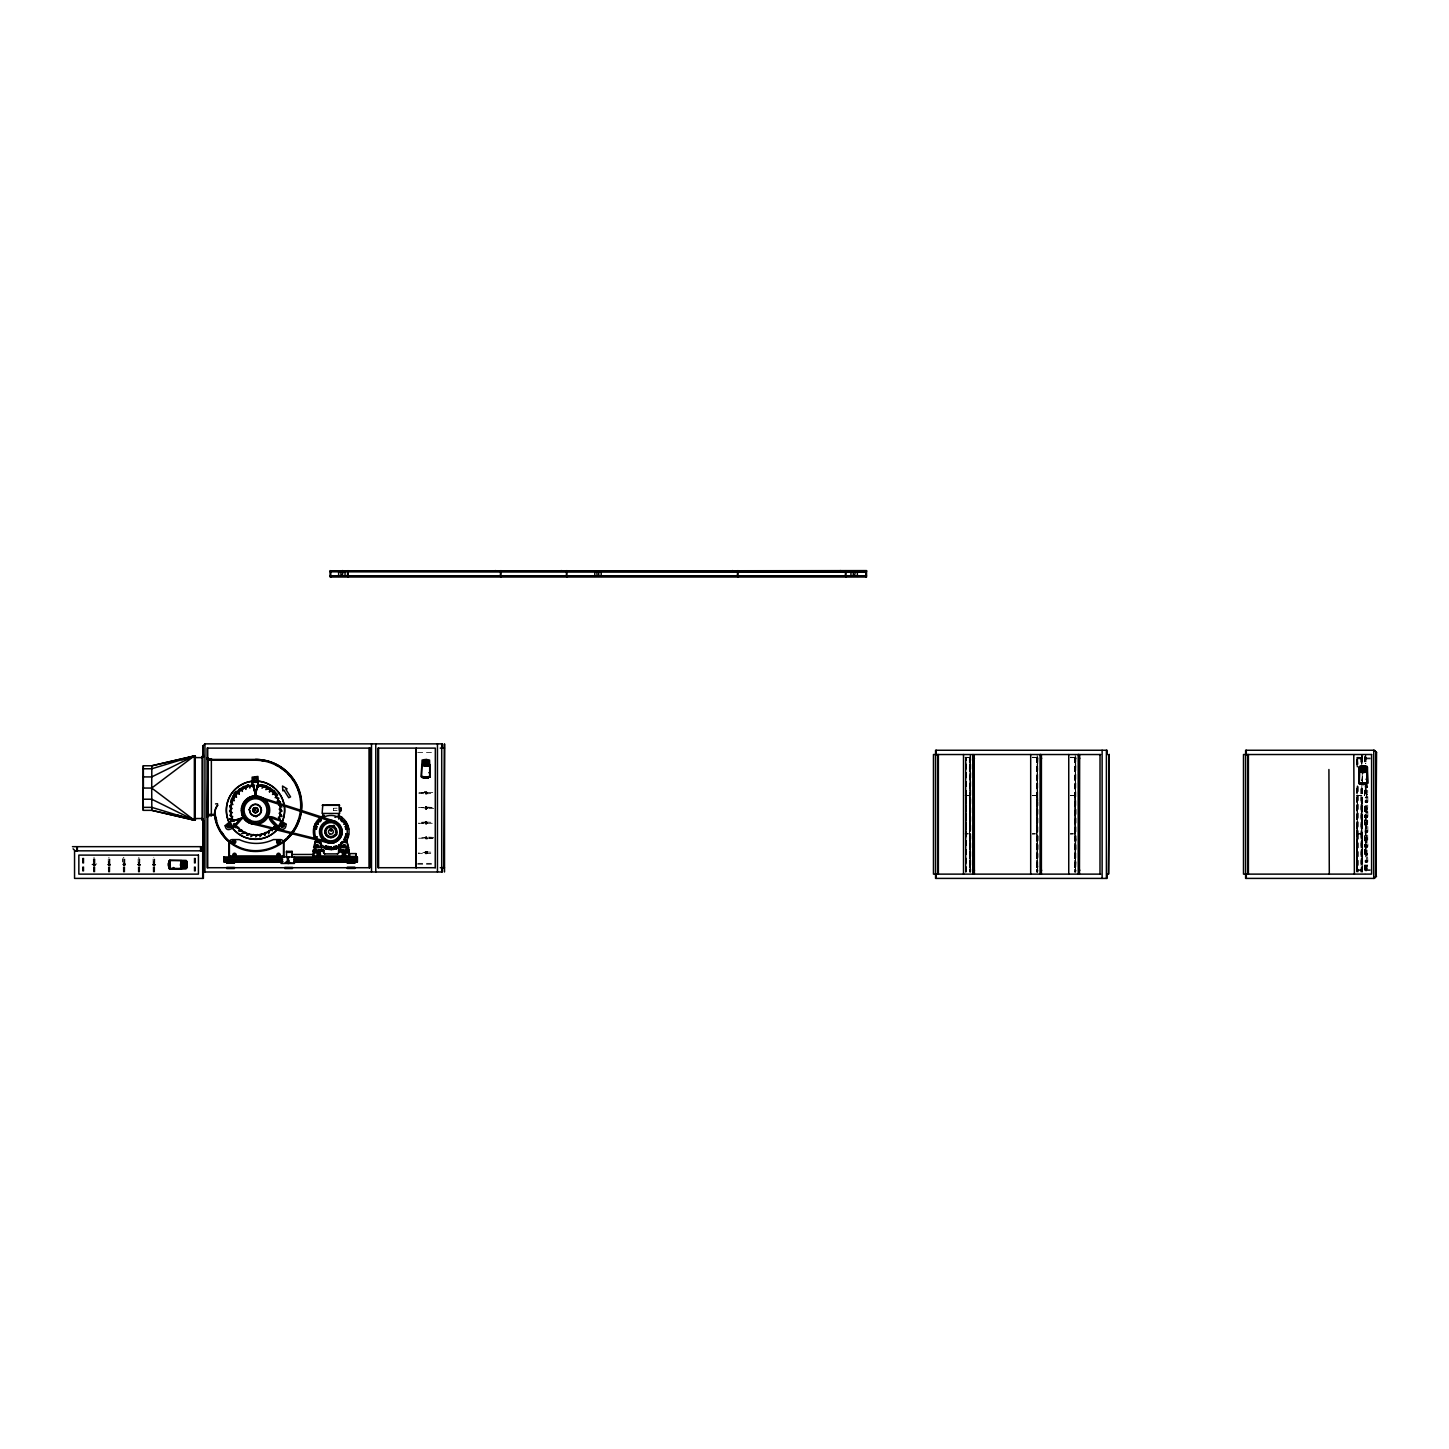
<?xml version="1.0" encoding="UTF-8"?>
<svg xmlns="http://www.w3.org/2000/svg" width="1449" height="1449" viewBox="0 0 1449 1449"><rect width="100%" height="100%" fill="white"/><g stroke="black" fill="none" stroke-linecap="round" stroke-linejoin="round"><path stroke-width="0.75" stroke-dasharray="5 3.75" d="M333.56 810.353L333.505 808.524M965.414 797.656L965.414 805.372M965.414 853.552L965.414 861.286M965.414 853.026L965.704 835.819L965.704 853.026M965.704 805.916L965.414 831.925L965.414 797.493M965.704 861.811L965.414 870.233L965.414 861.829M970.106 766.865L970.124 763.369M970.124 762.844L970.703 759.312L970.685 771.592M970.106 823.539L970.703 797.493L970.413 831.925M970.703 776.537L970.106 793.78L970.45 759.312M970.106 870.269L970.106 835.856M1037.285 844.26L1037.828 835.819L1037.846 857.428M1037.285 797.53L1037.43 831.943L1037.575 797.493L1037.285 831.943L1037.285 814.736M1037.828 759.312L1037.339 793.78L1037.683 759.312M1037.828 835.819L1037.484 870.233L1037.846 866.212M1037.683 831.907L1037.828 806.441M1037.828 805.916L1037.846 802.04M1075.339 785.358L1075.52 759.348L1075.52 793.78L1075.538 759.312M1075.339 844.26L1075.882 835.819L1075.882 853.026M1075.339 797.53L1075.43 831.943L1075.593 797.493L1075.339 831.943L1075.339 814.736M1075.339 793.78L1075.792 759.312M1075.882 861.811L1075.339 870.269L1075.882 835.819M1075.756 831.907L1075.882 805.916M1357.188 763.333L1357.333 759.312L1357.206 767.209M1357.333 831.907L1357.333 797.493L1357.333 814.7M1356.771 828.466L1356.789 831.943L1357.17 797.493M1357.007 793.744L1357.296 785.322L1357.333 793.744M1357.333 870.233L1357.17 835.819L1356.753 870.269L1357.333 835.819L1356.934 870.269L1357.333 844.224M1361.752 805.952L1362.332 797.493L1362.078 805.372M1361.77 763.369L1361.915 759.348M1362.314 839.84L1361.752 835.856L1362.042 870.233M1362.332 805.916L1361.752 831.943L1362.024 797.493L1362.187 814.7M1362.024 763.333L1362.277 759.312M1362.332 776.537L1362.223 780.92L1362.259 772.661L1362.06 780.939L1362.151 776.537M1362.151 860.905L1362.314 848.625M1362.151 844.224L1362.314 840.366M1362.169 839.84L1362.332 835.819L1361.752 870.269L1361.752 835.856M108.965 871.99L108.349 864.473L110.432 864.347L109.526 865.669L107.715 864.618L110.323 863.441L109.961 866.013L107.914 864.799L109.055 863.586L109.526 865.379L108.729 864.437L109.744 864.021M123.908 871.99L123.292 864.473L125.375 864.347L123.726 865.687L122.694 864.347L125.538 863.713M123.908 857.247C120.285 859.619 124.994 869.382 124.994 863.785C123.491 862.553 122.531 865.778 124.27 865.542C122.966 860.181 123.926 869.943 125.538 863.713M138.869 871.99L138.253 864.473L140.336 864.347L139.43 865.669L137.601 864.618L140.227 863.441L139.847 866.013L137.818 864.799L138.959 863.586L139.43 865.379L138.633 864.437L139.647 864.021M153.811 871.99L153.196 864.473L155.278 864.347L153.63 865.687L152.598 864.347L154.463 863.133L155.731 864.437L154.427 866.104L152.851 865.18L153.359 863.586L155.297 864.763L153.214 864.89L153.811 857.247M426.857 838.301C425.173 838.102 427.057 836.363 426.368 838.88C421.297 837.866 430.009 834.334 427.274 839.007C419.703 836.182 431.856 838.681 433.124 838.247M427.419 808.071C425.408 804.014 423.47 811.15 427.346 808.343C425.553 804.195 425.064 811.132 427.383 808.198M333.56 808.27L337.11 808.18M93.424 871.99L93.316 859.094M94.022 857.247L94.022 871.99M108.367 871.99L108.258 859.094M109.852 864.618C107.045 868.295 108.929 858.007 108.965 857.247M123.31 871.99L123.219 859.094M138.271 871.99L138.162 859.094M139.43 863.858L138.959 865.651L138.869 857.247M153.214 871.99L153.105 859.094M1365.791 790.248L1366.316 794.36L1367.077 790.248M1367.874 801.514L1367.675 790.248M1367.077 812.78L1367.077 805.209M1367.874 816.475L1367.675 805.209M1367.077 820.152L1367.077 827.741M1367.874 831.418L1367.675 820.152M1367.077 842.684L1367.077 835.095M1367.675 835.095L1367.874 846.361M1367.077 850.056L1367.023 854.167L1367.675 850.056M1367.077 864.999L1366.425 869.11L1365.791 864.999M1366.425 869.11L1367.675 864.999M94.276 871.954L94.384 859.094M94.855 871.954L94.982 859.094M109.218 871.954L109.327 859.094M109.816 871.954L109.925 859.094M124.161 871.954L124.288 859.094M124.759 871.954L124.868 859.094M139.122 871.954L139.231 859.094M139.702 871.954L139.829 859.094M154.065 871.954L154.174 859.094M154.663 871.954L154.771 859.094M1365.791 797.856L1366.86 793.943M1366.172 801.514L1366.389 790.248M1365.791 812.798L1365.791 805.209M1366.172 816.475L1366.389 805.209M1365.791 827.759L1365.791 820.152M1366.172 831.418L1366.389 820.152M1365.791 842.702L1365.791 835.095M1366.172 846.361L1366.389 835.095M1365.791 850.056L1366.009 853.986L1367.458 853.95L1367.874 861.322M1366.28 859.492L1367.458 853.95M95.525 864.618C84.024 865.107 104.853 861.793 93.062 865.18C97.318 860.996 92.011 866.701 94.855 864.347M138.543 865.379C137.746 861.141 142.654 866.574 138.452 865.252M154.663 864.347C153.902 868.023 152.163 861.883 154.844 864.274M426.821 792.965C424.322 794.686 427.69 790.375 426.495 793.726M426.821 822.869L418.29 823.286L433.722 823.304M426.495 822.108L426.495 823.63M1367.439 794.052L1366.027 794.052M1366.425 808.669L1367.131 808.687M1367.439 808.995L1366.027 808.995M1367.439 823.956L1366.009 823.829M1366.661 839.007L1367.131 838.591M1367.439 868.802L1366.027 868.802M970.649 869.943L970.721 869.798A2.989 2.989 0 0 0 970.595 870.614M1362.295 869.943L1362.35 869.798A2.989 2.989 0 0 0 1362.223 870.614M1365.32 758.823L1365.375 758.624A3.278 3.278 0 0 0 1365.411 758.026M1365.918 758.823L1365.954 758.696A2.989 2.989 0 0 0 1366.009 758.026M1361.752 869.798L1361.68 870.016A3.278 3.278 0 0 0 1361.625 870.614M95.38 865.162L95.362 864.093M125.031 864.799L123.745 864.962L124.705 864.021M433.722 808.343L425.771 808.777L426.495 807.165M427.075 822.869C423.688 824.318 429.085 820.985 425.445 823.412C430.987 822.199 420.953 822.416 426.857 823.358M426.495 853.515L426.368 852.066L418.29 853.189L426.368 853.624L426.495 852.012M95.435 865.035C93.515 867.643 92.645 861.92 95.054 864.274M425.191 821.945C425.426 827.85 429.828 819.971 425.463 821.674M94.583 865.379L94.276 863.948L94.801 865.216M108.639 863.858C108.186 867.987 112.243 862.916 108.874 863.713M154.373 865.379L153.902 864.021L154.59 865.216M426.495 838.573L426.495 837.069M1366.733 794.233L1367.077 797.838M425.463 806.731C424.177 812.491 430.462 806.024 425.807 806.532M427.002 853.624C428.976 851.559 423.796 850.798 424.829 853.298C427.31 856.776 429.375 849.947 425.463 851.577C425.843 857.971 426.024 848.661 426.912 853.696M426.857 793.454C418.489 788.328 435.823 795.773 424.883 792.766C430.335 792.313 422.836 793.762 427.075 792.965M426.857 853.262L425.3 852.773L426.857 852.284M426.894 838.717L425.481 838.844M426.241 791.915C423.669 795.954 430.244 791.697 425.481 791.933M426.368 792.114L418.29 793.382L426.368 793.835M426.821 807.926L418.29 807.51L433.686 807.491M426.712 822.271L426.368 823.557M426.368 852.066L426.368 853.461M1367.023 809.321L1366.009 809.14M1367.023 839.206L1366.009 839.043M1367.023 869.11L1366.389 864.999M425.771 793.835L433.722 793.4M426.368 822.018L418.399 822.434L418.996 823.304M426.712 837.214L418.29 838.228L433.722 838.247M425.771 853.624L433.722 853.189M417.71 752.466L432.853 752.466M964.943 757.229L970.703 757.429M1032.123 757.229L1037.882 757.429M1070.177 757.229L1075.937 757.429M1362.35 757.429L1356.572 757.229L1356.753 766.865L1356.952 757.447M965.215 757.664L970.54 757.628M1032.376 757.664L1037.719 757.628M1070.449 757.664L1075.774 757.628M1356.844 757.664L1362.187 757.628M1037.339 758.026L1037.937 758.026A3.206 3.206 0 0 0 1037.828 758.678L1037.846 758.733M1075.393 758.026L1075.991 758.026A3.206 3.206 0 0 0 1075.882 758.678M1356.807 758.008L1370.374 758.008M1037.937 758.878L1037.267 758.787A3.206 3.206 0 0 1 1037.176 758.026M1075.991 758.878L1075.303 758.733A3.206 3.206 0 0 1 1075.23 758.026M1356.807 758.859L1370.374 758.859M1356.753 759.348L1356.789 767.246M418.996 792.549L433.686 792.549M425.481 793.998L426.64 793.998M1366.009 794.197L1367.458 794.161M965.215 795.465L970.54 795.429M1032.431 795.465L1037.719 795.429M1070.485 795.465L1075.774 795.429M1356.844 795.465L1362.187 795.429M965.088 795.664L970.703 795.628M1032.286 795.646L1037.882 795.628M1070.34 795.646L1075.937 795.628M1356.735 795.664L1362.35 795.628M425.481 806.894L426.64 806.894M426.368 807.075L433.088 807.491M425.481 808.959L426.64 808.959M333.56 810.571L337.11 810.607M425.481 821.837L426.64 821.837M425.481 823.901L426.64 823.901M1366.009 824.101L1367.458 824.046M965.088 833.827L970.703 833.791L965.106 833.972M1032.286 833.827L1037.882 833.791L1032.286 834.008M1070.34 833.827L1075.937 833.791L1070.358 834.008M1356.735 833.827L1362.35 833.791L1362.35 872.117L1362.241 788.654M1356.735 833.972L1362.35 833.936M425.481 836.779L426.64 836.779M1366.027 838.899L1367.458 839.007M425.481 851.74L426.64 851.74M425.481 853.805L426.64 853.805M1366.027 853.841L1367.458 853.733M417.71 863.35L432.853 863.35M93.551 863.586L94.728 863.586M108.512 863.586L109.671 863.586M123.455 863.586L124.632 863.586M138.398 863.586L139.575 863.586M153.359 863.586L154.518 863.586M417.71 864.202L432.853 864.202M93.551 865.651L94.728 865.651M108.512 865.651L109.671 865.651M123.455 865.651L124.632 865.651M138.398 865.651L139.575 865.651M153.359 865.651L154.518 865.651M1356.807 869.744L1370.374 869.744M1037.339 870.614L1037.937 870.614A2.989 2.989 0 0 1 1037.828 869.943L1037.212 870.016A3.278 3.278 0 0 0 1037.158 870.614M1075.393 870.614L1075.991 870.614A2.989 2.989 0 0 1 1075.882 869.943L1075.267 870.016A3.278 3.278 0 0 0 1075.23 870.614M1356.807 870.595L1370.374 870.595M425.771 822.018L433.686 822.452M433.686 837.395L425.771 836.961L426.368 838.518M425.771 851.921L433.686 852.338M426.223 808.977L425.445 807.383L426.857 807.437M1362.35 758.841L1362.332 758.787A3.206 3.206 0 0 1 1362.223 758.026M1361.752 758.841L1361.716 758.733A3.206 3.206 0 0 1 1361.625 758.026M1365.954 869.961L1365.936 869.907A3.206 3.206 0 0 1 1366.009 870.614M1366.389 850.056L1367.077 857.627M1361.951 797.493L1362.024 831.925M1362.151 835.819L1362.187 861.286M1361.734 798.055L1361.752 801.551M1361.77 802.076L1361.915 831.943M1356.753 797.53L1356.934 831.943M1356.952 835.819L1357.133 870.233M1356.753 824.445L1356.771 827.922M1075.538 797.493L1075.52 831.943M1075.339 835.856L1075.52 870.269M1037.828 797.493L1037.846 800.971M1037.484 797.493L1037.466 831.943M1037.665 870.233L1037.285 835.856M970.685 772.136L970.703 775.613M970.486 793.744L970.106 759.348M970.323 797.493L970.486 831.925M970.106 785.358L970.142 793.78M970.106 797.53L970.287 831.943M970.106 836.381L970.124 839.877M970.124 840.402L970.287 870.269M965.523 797.493L965.704 831.907M965.414 805.916L965.505 831.925M1366.045 757.41L1366.045 761.866M1366.045 788.654L1366.045 797.584M1366.045 806.513L1366.045 813.215M1366.045 815.443L1366.045 828.846M1366.045 831.074L1366.045 842.231M1366.045 844.459L1366.045 855.616M1366.045 866.792L1366.045 871.247M1365.864 754.531L1365.864 763.551M1365.882 788.654L1365.882 797.584M1365.864 806.423L1365.882 833.302M1365.882 835.53L1365.864 856.069M1365.864 865.089L1365.864 871.863M1365.483 754.531L1365.411 763.551M1365.393 788.654L1365.393 797.584M1365.483 805.716L1365.393 828.846M1365.483 830.205L1365.483 856.92M1365.411 865.089L1365.483 871.99M1365.103 756.758L1365.248 763.551M1365.23 788.654L1365.23 797.584M1365.103 805.716L1365.248 817.707M1365.23 819.917L1365.248 847.049M1365.23 848.933L1365.103 856.92M1365.248 865.089L1365.103 874.127M1364.668 756.795L1364.668 763.551M1364.668 790.629L1364.668 797.403M1364.668 806.423L1364.668 817.707M1364.668 819.971L1364.668 826.745M1364.668 835.765L1364.668 847.049M1364.668 849.295L1364.668 856.069M1364.668 865.089L1364.668 871.863M1364.65 756.795L1364.65 763.551M1364.65 790.629L1364.65 797.403M1364.65 806.423L1364.65 817.707M1364.65 819.971L1364.65 826.745M1364.65 835.765L1364.65 847.049M1364.65 849.295L1364.65 856.069M1364.65 865.089L1364.65 871.863M1362.386 755.255L1362.404 763.551M1362.422 788.654L1362.422 833.302M1362.223 756.795L1362.151 766.829M1361.788 754.531L1361.734 766.865M1361.951 787.984L1361.933 872.153M1361.625 755.255L1361.643 762.12M1361.607 788.654L1361.643 871.972M1361.191 757.628L1361.064 762.12M1361.154 788.763L1361.064 871.972M1360.991 757.664L1361.028 762.12M1360.955 788.799L1361.028 795.465M1360.955 795.845L1360.991 833.646M1361.028 834.153L1361.028 871.972M1358.057 764.293L1357.514 757.429M1358.057 786.535L1358.057 795.429M1358.13 795.791L1358.057 833.61M1358.13 834.117L1358.057 871.936M1357.858 786.535L1357.804 833.845M1357.858 834.117L1357.858 871.972M1357.441 786.535L1357.514 872.135M1357.206 757.229L1357.152 766.829M1357.152 786.227L1357.351 872.135M1075.828 756.795L1075.828 872.135M1075.647 757.429L1075.538 872.153L1075.212 755.255M1074.959 757.628L1074.868 871.936M1074.796 757.628L1074.705 871.972M1074.542 757.664L1074.542 795.465M1074.542 795.845L1074.542 833.646M1074.542 834.153L1074.542 871.972M1037.756 756.795L1037.774 872.135M1037.593 757.429L1037.484 872.153M1037.158 755.255L1037.267 872.153M1036.904 757.628L1036.85 871.936M1036.687 757.628L1036.651 871.972M1036.488 757.664L1036.488 795.465M1036.488 795.845L1036.524 833.646M1036.488 834.153L1036.488 871.972M970.758 755.255L970.758 871.863M970.595 756.795L970.413 872.135L970.16 756.795M969.997 755.255L970.106 872.153M969.798 757.628L969.689 871.936M969.309 757.664L969.435 795.465M969.363 795.845L969.472 833.646M969.435 834.153L969.472 871.972M966.628 795.429L966.574 757.628L966.356 833.845M966.537 795.791L966.501 833.61M966.628 871.936L966.537 834.117L966.211 871.972M966.048 757.664L965.976 833.881M966.012 834.153L966.139 871.972M195.597 858.134L195.597 871.103M194.999 858.134L194.999 871.103M194.746 858.134L194.746 871.103M194.148 858.134L194.148 871.103M83.861 858.134L83.861 871.103M83.263 858.134L83.263 871.103M83.01 858.134L83.01 871.103M82.412 858.134L82.412 871.103M970.595 758.026A3.206 3.206 0 0 0 970.649 758.678L970.087 758.787A3.206 3.206 0 0 1 969.997 758.026M969.997 870.614A3.278 3.278 0 0 1 970.033 870.016M1365.356 869.961A3.206 3.206 0 0 1 1365.411 870.614M965.614 759.312L965.414 793.744L965.704 759.312M965.704 835.819L965.414 870.233L965.523 835.819M970.703 835.819L970.522 870.233L970.522 835.819M1037.466 759.348L1037.285 793.78L1037.285 759.348M1361.825 785.358L1361.752 793.78L1361.843 785.358M1362.314 819.102L1362.259 827.886L1362.223 819.102M1362.404 781.609L1362.404 774.835L1362.223 781.609M1356.952 872.153L1356.952 786.227L1356.735 872.153M965.722 872.135L965.722 757.392L965.523 872.117"/><path stroke-width="1.5" d="M183.244 867.299C186.957 867.625 185.653 859.818 184.295 862.68M208.004 815.841L207.279 817.29L207.298 815.841M207.298 758.859L207.587 757.519M292.046 857.011L292.064 854.475L313.727 854.457M330.137 575.814L865.886 576.05M330.752 571.884L330.752 570.652L330.789 577.01M340.624 809.556L340.66 810.136M421.623 766.086L423.144 764.728M973.619 755.255L974.217 873.946M974.235 873.566L974.235 754.784M1353.783 755.237L1354.38 874.019M194.746 756.976L194.727 755.907L151.837 765.778L143.288 765.778L143.179 776.918L143.288 810.353L151.837 810.353L194.709 820.225L194.746 819.156M194.401 820.225L195.597 819.156L194.365 820.225L151.837 810.353L151.71 788.057L151.837 765.778L194.365 755.907L195.597 756.976L194.401 755.907M316.679 842.358L320.157 841.851M321.171 846.18L320.591 842.358M330.137 576.05L866.502 575.814M340.606 843.336L340.587 847.556L348.593 847.556L348.702 856.957M341.149 846.288L341.71 842.358L345.695 842.358L342.073 841.851M423.072 777.298L423.543 777.389A13.313 13.313 0 0 0 428.053 777.57L428.071 777.841A13.313 12.715 -1 0 1 423.543 777.841L423.525 777.153A13.313 12.715 -1 0 0 428.053 777.153M1365.972 784.126L1365.483 783.547A13.313 12.715 -1 0 1 1360.955 783.547L1360.973 784.217A13.313 12.715 -1 0 0 1365.501 784.217L1367.711 783.184L1367.077 766.503A13.313 13.313 0 0 0 1359.506 766.467L1358.8 783.275L1360.973 784.181M1365.954 783.456L1365.501 783.764A13.313 12.715 -1 0 1 1360.973 783.764M207.587 817.29L207.696 816.041M340.606 809.393L340.606 807.636L340.66 811.15L339.591 811.15L339.591 807.636L340.678 807.636L340.624 811.15M342.055 832.523L340.189 825.477L335.751 821.547L258.918 796.751C241.766 791.317 234.158 819.826 251.709 823.702L328.488 842.865C334.936 844.35 341.783 839.134 342.055 832.523A11.375 11.375 0 0 0 325.826 821.529A11.375 11.375 0 0 0 324.467 841.163A11.375 11.375 0 0 0 342.163 832.523L341.076 832.469M355.965 853.588L355.983 859.366L355.983 853.588L349.879 853.588L349.861 856.486L355.965 856.486M423.144 764.547L425.046 765.941M428.469 764.547L426.567 766.123L424.213 765.543M1359.434 770.94L1362.477 772.317A3.079 3.079 0 0 1 1361.698 772.045L1360.575 770.922L1359.234 771.937M195.253 755.907L195.253 820.225M202.081 756.976L203.313 755.907L202.081 756.976L202.099 820.225L203.277 819.156M202.425 820.225L202.425 819.156M202.932 756.976L202.951 755.907M207.696 758.316L207.261 758.044M282.646 857.971L223.979 857.971L223.997 856.957L357.124 856.957L357.124 857.971L293.93 857.971M224.305 856.957L224.341 862.028M292.046 856.45L292.082 851.36L286.522 851.36L286.522 856.45M292.046 851.36L292.046 852.374L286.522 852.374L286.558 851.36M321.189 820.804L321.171 817.327M323.109 818.16L323.743 815.841L323.707 818.341M323.616 818.16L323.616 815.841M326.188 848.752L326.17 845.872C327.202 853.099 323.688 843.825 327.22 846.234M328.923 846.542L328.271 849.313L328.416 846.542M331.223 849.476L330.825 846.723M331.477 849.476L331.495 846.723M333.542 849.313L334.067 846.542M335.987 817.019L334.936 817.399M336.114 848.752L336.132 845.872L334.936 846.234M336.657 845.872L336.512 848.752M338.704 847.774L338.722 844.731M339.066 818.884L339.211 815.841M339.211 847.774L339.229 844.731M339.772 852.374L339.772 851.36M341.638 820.804L341.656 817.327M357.088 857.971L357.088 856.957L357.124 862.028L293.93 862.028M357.414 856.957L357.432 862.028M1079.469 873.982L1079.65 754.784M180.98 862.644L180.998 860.634M207.696 815.787L211.645 815.66M424.376 762.446L426.169 759.385C428.886 761.667 425.318 767.354 424.358 762.391M973.601 754.657L973.474 874.127M974.38 873.946L974.235 754.657M1361.734 769.021L1362.821 765.778L1364.034 768.061M181.179 868.132L181.071 866.321L181.994 868.44L180.654 868.639M866.502 570.652L866.502 571.721L330.1 571.25L866.538 570.598L866.538 577.01L330.1 577.01L330.1 570.598M184.584 867.1C186.414 861.847 179.712 865.234 184.385 865.162M183.172 866.122L180.944 863.966A2.699 2.699 0 0 1 185.11 862.463A2.699 2.699 0 0 1 184.911 866.937A2.699 2.699 0 0 1 180.853 865.017L180.998 862.934L180.998 866.339A3.079 3.079 0 0 1 180.582 865.433L180.998 866.194M168.591 863.658L168.573 863.785A14.725 14.725 0 0 0 168.627 866.031L169.189 866.104M181.197 862.517L181.197 860.833L181.089 862.807M332.527 826.292L331.948 826.165A5.687 5.687 0 0 0 325.427 833.537A5.687 5.687 0 0 0 335.081 835.512L336.947 834.008L335.389 835.765A6.031 6.031 0 0 1 325.119 833.646A6.031 6.031 0 0 1 332.02 825.839M168.899 863.151L168.917 863.097A13.132 13.132 0 0 1 169.298 860.941M181.179 862.173L182.013 860.833L180.98 861.141M182.067 864.22C179.169 865.904 182.9 864.256 183.588 862.716M183.516 861.938L185.11 864.636L183.154 866.104M1362.169 770.47L1361.933 768.622M1364.668 769.98L1364.686 768.966M329.937 843.064L336.458 840.402L340.551 835.113L340.569 828.43L336.53 823.123L258.683 797.693C242.708 792.621 235.607 819.192 251.981 822.778L329.992 842.104M168.555 863.876L168.7 862.988M257.016 797.348L257.143 796.407M168.953 866.013L169.279 868.748L170.276 867.987M169.931 864.854L169.624 865.307A11.972 11.972 0 0 0 170.094 868.023L170.221 868.295M238.687 827.578L238.723 827.397A6.593 6.593 0 0 1 235.281 827.542M424.394 777.044L422.383 776.718M424.756 763.605C428.016 759.167 424.394 768.912 424.593 760.145M598.727 572.101C596.282 570 596.282 577.608 598.727 575.525M1366.027 779.218L1366.19 779.453M1367.041 771.737C1365.628 772.969 1367.24 772.408 1365.827 770.705M1366.86 783.203L1367.24 771.122L1367.131 772.607M186.16 865.252L186.215 864.22M423.289 762.047L423.905 762.971M169.062 861.901L168.972 862.354A13.313 12.733 -90 0 0 168.935 866.882L168.718 866.9A13.313 12.733 -90 0 1 168.718 862.372L169.37 862.354M169.243 861.901L168.935 862.354A13.313 13.313 0 0 0 168.972 866.882A13.132 13.132 0 0 0 169.298 868.313M328.47 842.865L328.651 841.923M316.661 827.94L316.462 828.991L313.6 828.991M345.496 835.675L345.967 834.135M345.804 834.135C352.27 833.247 345.46 836.272 346.039 833.755M168.754 862.372L169.768 860.181L186.215 860.416M255.513 794.686L258.32 782.297L257.94 776.447L252.144 777.153L252.144 782.297L255.549 794.686L258.339 782.297L252.144 782.297L255.513 794.686L252.144 782.297M315.266 841.561L313.527 855.924M335.48 833.157L335.588 832.704A4.872 4.872 0 0 0 334.049 828.085L331.785 826.962A4.872 4.872 0 0 0 326.206 833.284A4.872 4.872 0 0 0 334.465 834.968L334.755 834.606M336.784 832.958L336.385 832.867A5.687 5.687 0 0 0 334.592 827.488L334.158 827.089M275.201 797.475L275.147 797.656A6.593 6.593 0 0 1 278.951 798.29M1360.72 768.423L1361.698 769.419M169.732 869.092L186.486 868.368A13.313 13.313 0 0 0 186.486 860.887L186.305 860.941A13.132 13.132 0 0 1 186.305 868.313M181.813 860.634L170.185 860.579L170.312 868.657M169.859 864.836L169.624 863.948A11.972 11.972 0 0 1 170.094 861.231L170.221 860.96M1359.343 783.782L1359.832 782.822A11.972 11.972 0 0 0 1362.531 783.293L1362.984 783.311M334.52 826.546L334.864 827.18A6.031 6.031 0 0 1 336.729 832.94M1359.524 783.837A13.313 13.313 0 0 0 1367.005 783.837L1366.606 782.822A11.972 11.972 0 0 1 1363.907 783.293M184.947 865.216L187.156 865.017L185.037 864.22M430.244 776.899L429.556 760.073A13.313 13.313 0 0 0 422.076 760.073L421.351 776.827L423.543 777.805A13.313 12.715 -1 0 0 428.053 777.624L430.244 776.881L429.81 764.728L428.469 764.728M169.95 861.086L169.116 860.797A13.313 13.313 0 0 0 169.116 868.368M973.692 758.823L973.746 758.624A3.278 3.278 0 0 0 973.782 758.026M974.289 758.823L974.326 758.696A2.989 2.989 0 0 0 974.38 758.026M1040.853 758.823L1040.907 758.624A3.278 3.278 0 0 0 1040.962 758.026M1041.451 758.823L1041.487 758.696A2.989 2.989 0 0 0 1041.559 758.026L1040.799 758.026M1078.907 758.823L1078.98 758.624A3.278 3.278 0 0 0 1079.016 758.026M1079.505 758.823L1079.559 758.696A2.989 2.989 0 0 0 1079.614 758.026L1078.853 758.026M421.351 776.827L421.804 764.728M427.564 777.823L427.093 777.841M1365.121 784.181L1365.483 783.945A13.313 13.313 0 0 1 1360.955 783.945L1360.502 783.456M169.714 868.223L169.75 868.132A12.172 12.172 0 0 1 169.497 866.013L169.497 863.242A12.172 12.172 0 0 1 169.913 861.177L169.732 860.181M173.119 867.679L173.916 867.571M598.727 575.525L598.727 572.101M1365.429 786.046C1367.258 790.683 1367.258 782.46 1365.429 787.097M1365.429 800.989C1367.258 805.626 1367.258 797.421 1365.429 802.058M1365.429 815.932C1367.258 820.569 1367.258 812.364 1365.429 817.001M1365.429 830.893C1367.258 835.53 1367.258 827.307 1365.429 831.943M1365.429 845.836C1367.258 850.472 1367.258 842.267 1365.429 846.904M1365.429 860.778C1367.258 865.415 1367.258 857.21 1365.429 861.847M340.008 836.363L341.457 835.439M1367.276 787.097L1367.276 786.046M1367.276 802.058L1367.276 800.989M1367.276 817.001L1367.276 815.932M1367.276 831.943L1367.276 830.893M1367.276 846.904L1367.276 845.836M1367.276 861.847L1367.276 860.778M254.698 815.642L254.028 815.624A5.687 5.687 0 0 1 250.007 811.621L249.626 811.712A6.031 6.031 0 0 0 253.955 815.968L254.77 815.533M331.26 831.364L330.952 831.364M344.862 837.522L344.011 839.279L347.18 839.786L343.993 839.786M424.666 777.715L423.706 777.66M1362.132 783.909L1361.77 783.746M1367.657 783.329L1367.494 767.064M232.275 841.887L233.09 840.492L235.535 841.887L233.09 843.3L233.108 840.492M254.698 816.24L256.328 816.24L253.937 816.022M255.912 816.928L257.089 816.022M285.978 824.01C248.576 800.409 285.525 843.083 286.105 824.227M269.224 817.435L281.323 821.221L278.226 826.582L269.206 817.435L278.226 826.582M280.816 825.441L281.631 824.046L284.076 825.441L281.631 826.854L281.631 824.046M280.092 841.887L277.647 843.3L277.665 840.492L280.092 841.887L279.277 840.492M180.89 863.097L182.013 861.974M232.637 816.874L232.746 816.729A6.593 6.593 0 0 1 229.703 815.153M278.625 804.992L278.516 805.137A6.593 6.593 0 0 1 281.867 807.021M1359.47 782.46L1358.782 783.203L1358.782 767.119M429.574 776.193L429.375 776.356A11.972 11.972 0 0 1 426.477 776.899L425.1 776.899A11.972 11.972 0 0 1 422.402 776.429L422.112 776.302M1362.114 770.451L1363.6 772.027A2.699 2.699 0 0 0 1365.447 767.879A2.699 2.699 0 0 0 1360.919 767.97A2.699 2.699 0 0 0 1362.911 772.045L1363.853 770.814M425.897 764.384L426.912 763.225M1363.328 770.759L1364.342 769.618M225.102 825.658L229.938 821.674L233.035 827.035C256.473 799.721 228.018 841.887 225.193 825.839M233.035 827.035L242.074 817.906L229.938 821.674L242.381 818.431M442.416 867.498L442.416 871.99L204.943 871.99L202.806 869.853L202.806 745.981L204.943 743.862L442.416 743.862L442.416 748.354M322.819 804.72L322.113 813.45L339.682 813.45L339.066 804.72L322.113 805.336L339.682 805.336L338.957 804.72M1376.55 876.265L1374.431 878.402L1245.615 878.402L1245.615 750.256L1374.431 750.256L1376.55 752.393L1375.662 876.265M337.472 853.896L338.794 852.881L338.794 849.82L341.837 849.838M186.052 868.766L169.171 868.621M229.503 811.042A6.593 6.593 0 0 0 231.949 812.798L232.365 812.672A6.593 6.593 0 0 1 229.648 810.589M427.183 777.044L429.592 776.827M1365.61 860.561L1367.113 860.561M427.201 765.652L430.262 766.068L425.789 766.032M1363.219 772.426L1365.429 772.154M1361.535 772.082L1364.632 772.045M428.813 772.697L429.302 772.625M1367.113 772.371L1365.61 772.371M151.71 788.057L194.365 755.907L194.365 820.225L151.765 807.365L143.234 807.365L143.161 788.057L151.71 788.057L194.365 820.225L151.728 799.214L143.179 799.214M332.817 825.93L334.266 826.654L332.853 826.745L333.487 825.477M423.941 777.533L424.557 777.624M248.848 798.997L249.989 797.348M188.877 758.769L194.709 755.907L181.868 759.765M1366.896 787.495L1365.827 787.495M1365.827 815.552L1366.896 815.552M1366.896 817.399L1365.827 817.399M1365.827 845.437L1366.896 845.437M566.287 576.34L566.577 571.449L561.017 570.598M184.005 865.542L182.538 865.162M330.155 829.408L331.314 829.317M1360.647 768.622L1364.487 768.441M340.569 828.43L341.493 828.14L342.055 831.038L341.076 831.11L342.055 831.038M1359.488 766.684L1359.579 766.648A13.132 13.132 0 0 1 1366.95 766.648L1367.24 766.557M1366.95 783.655L1367.041 783.619A13.132 13.132 0 0 1 1359.579 783.655L1359.144 783.674M347.398 576.358L347.76 571.449L342.181 570.598M845.238 576.358L845.6 571.449L840.022 570.598M1365.99 783.184L1359.542 782.913M229.92 821.674L242.345 818.431M1365.085 783.963L1364.614 784.235A14.725 14.725 0 0 1 1362.404 784.362L1362.404 784.362M234.195 800.717L234.376 800.663A6.593 6.593 0 0 1 233.072 795.773L233.072 795.773M428.053 777.57L427.328 777.914A14.725 14.725 0 0 1 424.974 777.968L424.829 777.968M348.032 577.01L348.032 570.616M845.872 577.01L845.962 570.634M256.401 815.733L256.98 815.624A5.687 5.687 0 0 0 259.516 806.133A5.687 5.687 0 0 0 250.007 808.669L249.626 808.56A6.031 6.031 0 0 1 259.769 805.879A6.031 6.031 0 0 1 257.071 815.968M500.231 576.376L500.666 571.449L495.105 570.598M737.251 576.376L737.686 571.449L732.125 570.598M421.677 766.032L423.814 765.543M1365.302 783.329L1361.136 783.329M242.472 811.929L241.367 810.226M425.97 764.112L424.937 763.822M421.804 765.887L422.003 764.547M425.408 762.047L428.361 762.246L427.328 763.025M425.39 760.327L426.423 760.381M1362.821 766.702L1363.853 766.756M500.865 577.01L500.865 570.598M566.776 577.01L566.776 570.598M737.885 577.01L737.885 570.598M425.771 764.529L426.169 765.652L425.118 765.597M1364.433 768.441L1365.157 769.129A1.92 1.92 0 0 0 1361.354 769.129L1361.734 769.582M183.751 866.14L183.516 867.317M338.486 852.881L338.794 849.82M330.137 571.812L865.886 571.884L865.886 570.797L865.886 571.812M202.806 745.981L203.476 757.247M440.242 748.119L444.517 748.119M1375.88 752.393L1375.88 876.265L1373.743 878.402L1373.743 750.256L1376.55 752.393M1109.209 754.404L1108.557 874.001M1100.66 754.531L933.464 754.531L933.464 874.127L1100.66 874.127M195.253 757.61L202.425 757.61M208.004 758.425L207.279 816.312M207.696 759.041L211.645 759.041M207.298 759.439L255.785 759.439A46.024 46.024 0 0 1 283.805 841.978M423.253 761.087L428.343 761.087M423.217 762.246L426.549 762.246M422.112 765.362L423.832 765.362M427.745 765.362L429.61 764.547L429.465 765.851M1360.683 767.481L1365.773 767.481M1364.759 769.419L1365.809 768.658L1363.98 768.061M143.288 765.778L143.342 768.767L151.765 768.767L194.365 755.907L151.728 776.918L143.179 776.918M1328.914 769.51L1329.294 874.127M1359.434 771.122L1360.575 771.122M1365.9 771.122L1367.041 771.122M1359.434 771.737L1361.227 771.774M217.585 803.706L215.557 803.905M339.591 809.393L340.678 809.393M207.298 815.262L215.013 815.262M195.253 818.522L202.425 818.522M202.081 819.156L202.951 820.225M320.247 821.257L316.733 821.764M342.073 821.257L345.587 821.764M316.625 821.764L320.247 821.764M342.073 821.764L345.695 821.764M318.327 823.829L315.139 823.829L318.327 824.336M343.993 823.829L347.18 823.829L343.993 824.336M317.168 826.401L314.161 826.401L317.168 826.908M345.152 826.401L348.177 826.401M345.152 826.926L348.05 826.401M330.155 828.665L331.658 828.665M330.155 829.897L331.658 829.897M317.005 836.707L314.143 837.214L317.168 837.214M345.152 836.707L348.158 836.707M345.152 837.214L348.05 836.707M315.139 839.279L318.327 839.786M319.903 841.561L315.212 841.561L313.6 847.556L321.515 847.556L321.606 849.983L315.592 849.983L315.665 845.745L318.907 845.745L318.907 847.357L315.465 847.357M342.417 841.561L346.981 841.561L348.593 847.556M316.625 842.358L320.084 842.358M321.026 842.811L320.555 846.288M341.131 842.811L341.656 846.288M316.625 845.039L317.947 845.039M343.721 845.039L345.061 845.039M316.407 845.238L318.146 845.238M343.522 845.238L345.26 845.238M72.45 846.669L201.248 846.669L201.23 850.943M342.58 847.357L346.202 847.357M338.486 849.838L343.051 849.838L343.087 850.853L338.486 850.853M346.184 849.838L349.028 849.838L349.01 854.928M346.438 849.983L340.551 849.983L340.66 843.336M348.611 849.983L346.909 841.561M203.367 850.835L74.551 850.835L74.551 878.402L203.385 878.402L203.476 820.315M323.761 850.853L318.852 850.853L318.889 849.838L323.761 849.838L323.761 852.881M349.01 850.853L346.184 850.853L346.438 847.556M321.587 851.36L312.785 851.36L315.773 850.853L315.755 849.838L313.219 849.838L313.201 856.957M340.189 851.36L348.792 851.36M315.248 851.469L319.052 851.469M342.616 851.469L346.257 851.469M315.447 852.193L318.689 851.469M341.747 852.374L347.832 852.374L347.832 851.36M233.85 853.389L235.191 853.389M277.846 853.389L279.186 853.389M318.019 853.389L319.686 853.389M343.322 853.389L344.663 853.389M233.651 853.588L235.39 853.588M277.647 853.588L279.385 853.588M317.82 853.588L319.885 853.588M343.123 853.588L344.862 853.588M320.646 854.095L317.077 854.095L317.077 855.725M324.467 853.896L337.78 853.896M229.069 855.924L283.515 855.924M313.201 855.924L348.702 855.924M288.768 858.025L287.427 858.025L288.84 860.887L287.427 860.797L288.876 863.441M287.663 858.116L288.876 857.047M223.979 859.492L282.646 859.492M293.93 859.492L357.088 859.492M223.979 861.014L282.646 861.014M293.93 861.014L357.088 861.014M223.997 861.521L282.682 861.521M293.93 861.521L357.088 861.521M347.217 861.938L354.951 861.938M282.682 862.028L223.979 862.028L224.015 856.957L224.034 857.971M285.888 862.028L289.546 862.028M226.696 862.843L234.43 862.843M285.888 862.843L289.546 862.843M347.217 862.753L354.951 862.753M226.696 863.151L234.43 863.151M284.783 863.151L292.499 863.151M347.217 863.061L354.951 863.061M183.534 863.423L186.396 863.423M184.295 862.046L185.092 864.636M183.534 865.832L186.396 865.832M347.217 867.317L354.951 867.317M226.696 867.408L234.43 867.408M284.783 867.408L292.499 867.408M347.217 867.625L354.951 867.625M435.334 867.716L377.917 867.716L377.935 748.119L435.334 748.119L435.225 867.716M440.242 867.716L444.517 867.716M170.475 868.512L180.31 868.549L180.98 866.611M226.696 868.531L234.43 868.531M284.783 868.531L292.499 868.531M347.217 868.44L354.951 868.44M973.619 870.614L974.38 870.614A3.206 3.206 0 0 0 974.326 869.961L974.308 869.961M1040.799 870.614L1041.559 870.614A3.206 3.206 0 0 0 1041.487 869.961L1041.487 869.961M1108.557 874.127L1109.209 754.531M228.815 856.957L229.087 842.63A3.043 3.043 0 0 1 232.13 839.587L239.248 839.587A39.866 39.866 0 0 0 273.372 839.587L280.472 839.587A3.043 3.043 0 0 1 283.515 842.63L283.497 856.957M183.498 861.938L184.494 862.119M1362.803 770.85L1363.6 772.027M1366.896 770.705L1367.24 772.281M183.733 863.586L182.157 864.546L183.317 865.741M272.285 827.868L272.086 827.85A6.593 6.593 0 0 1 272.321 830.857M333.831 825.314L334.538 826.093M423.017 776.809L421.967 777.443A13.313 13.313 0 0 0 428.071 777.805M177.575 815.081L194.709 820.225L190.815 818.305M242.182 791.353L242.363 791.426A6.593 6.593 0 0 1 243.667 786.517L243.486 786.463M245.787 789.325L245.95 789.415A6.593 6.593 0 0 1 248.087 784.815L247.924 784.724M249.681 787.948L249.826 788.057A6.593 6.593 0 0 1 251.728 784.706M261.436 833.809L261.581 833.918A6.593 6.593 0 0 1 259.842 836.852M423.633 765.181L424.267 765.67A3.079 3.079 0 0 0 427.346 765.67M73.102 848.806L75.257 850.943M324.775 853.896L323.453 852.881L323.453 849.857M257.379 834.479L257.505 834.606A6.593 6.593 0 0 1 255.622 836.924M1362.114 769.618L1363.147 770.759M424.684 763.225L425.698 764.384M253.358 834.57L253.249 834.407A6.593 6.593 0 0 1 250.731 836.743M424.738 760.508L424.774 760.562A2.699 2.699 0 0 1 428.451 763.297A2.699 2.699 0 0 1 424.177 765.144A2.699 2.699 0 0 1 424.702 760.526L424.792 760.942M261.979 788.039L262.052 788.22A6.593 6.593 0 0 1 266.634 786.082M186.432 860.797L186.486 860.887A13.313 13.313 0 0 1 186.468 868.368M1079.541 869.961L1079.523 869.907A3.206 3.206 0 0 1 1079.614 870.614M1040.889 869.961L1040.871 869.907A3.206 3.206 0 0 1 1040.962 870.614M251.728 796.751L251.981 797.693M265.855 789.488L265.892 789.687A6.593 6.593 0 0 1 270.365 788.328M245.37 832.179L245.406 832.378A6.593 6.593 0 0 1 241.331 833.555M345.496 827.94L345.967 829.498M332.709 841.941L332.89 842.883M169.243 867.353L169.153 866.9A13.313 12.733 -90 0 1 169.153 862.372M253.503 796.407L253.629 797.348M331.368 842.104L331.423 843.083M292.064 854.475L292.082 855.707M143.234 807.365L143.288 810.353M1079.016 873.91L1078.853 754.531M1040.943 873.566L1040.78 754.531M865.886 570.689L865.85 577.01M330.752 576.919L330.752 575.724M425.372 764.474L425.825 765.67L426.169 764.474M1041.414 754.784L1041.396 874.127M339.718 852.374L339.772 849.838M338.722 818.884L338.704 815.841L338.649 818.341M333.904 846.542L333.922 849.313M328.76 846.542L328.778 849.313M328.253 846.542L328.271 849.313M325.663 845.872L325.681 848.752M320.664 817.327L320.682 820.804M207.587 757.41L207.605 758.425M202.425 755.907L202.425 756.976M143.342 768.767L143.397 788.202M255.314 796.28L255.332 797.24M1365.175 767.481L1365.175 768.622M1364.433 766.539L1364.433 769.401M1362.024 766.539L1362.024 769.401M1361.281 767.481L1361.281 768.622M1359.723 771.937L1359.307 782.369M1248.404 754.531L1248.404 874.127M1247.752 754.531L1247.77 874.127M1246.303 750.256L1246.303 754.748M1246.303 873.892L1246.303 878.402M1107.09 754.748L1107.09 750.256L935.565 750.256L935.565 878.402L1107.09 878.402L1107.09 873.892M1106.402 750.256L1106.402 878.402M1102.128 750.256L1102.128 878.402M1100.026 754.531L1099.99 874.127M1078.708 754.531L1078.708 874.127M1078.237 754.531L1078.273 874.127M1068.746 754.531L1068.746 874.127M1040.636 754.531L1040.636 874.127M1040.183 754.531L1040.201 874.127M1030.692 754.531L1030.692 874.127M973.022 754.531L973.04 874.127M963.513 754.531L963.513 874.127M938.372 754.531L938.372 874.127M937.702 754.531L937.72 874.127M936.253 750.256L936.253 754.748M936.253 873.892L936.253 878.402M857.355 571.25L857.355 576.376M850.961 571.25L850.943 576.376M601.19 571.25L601.19 576.376M594.796 571.25L594.778 576.376M444.517 871.99L444.517 743.862L443.883 867.716M441.71 743.862L441.728 871.99M437.453 743.862L437.453 871.99M429.701 766.231L429.701 775.976M427.745 761.087L427.745 762.246M427.002 760.145L427.002 763.007M423.851 761.087L423.851 762.246M378.587 748.119L378.587 867.716M375.78 743.862L375.78 871.99M371.505 743.862L371.505 871.99M369.404 748.119L369.404 867.716M369.368 748.119L369.368 867.716M347.706 850.853L347.706 852.881L342.036 852.881L342.036 850.853M346.021 847.357L346.021 845.745L342.761 845.745L342.761 847.357M346.057 851.469L342.815 851.469M345.623 855.725L345.623 854.095L342.362 854.095L342.362 855.725M345.043 571.25L345.043 576.376M345.206 845.745L345.188 847.357M344.808 854.095L344.808 855.725M343.576 845.745L343.576 847.357M343.178 854.095L343.178 855.725M338.957 813.45L338.957 818.341M338.649 571.25L338.631 576.376M323.199 815.841L323.199 818.341M322.729 813.45L322.819 818.341M320.211 850.853L320.211 852.881L314.234 852.881L314.234 850.853M320.32 854.095L320.32 855.725M319.903 850.853L319.903 852.881M319.505 854.095L319.523 855.725M318.092 845.745L318.11 847.357M317.874 854.095L317.892 855.725M316.353 828.991L313.727 828.991M316.462 845.745L316.48 847.357M314.542 850.853L314.542 852.881M294.437 857.047L294.437 863.441L281.034 863.441L281.034 857.047M288.387 857.047L288.387 858.025M288.025 858.116L288.025 862.372M287.427 857.047L287.427 863.441M283.841 856.957L283.823 842.63A3.043 3.043 0 0 0 283.298 840.945M280.146 855.725L280.146 854.095L276.904 854.095L276.904 855.725M279.331 854.095L279.331 855.725M277.701 854.095L277.701 855.725M236.133 855.725L236.133 854.095L232.891 854.095L232.891 855.725M235.318 854.095L235.318 855.725M233.706 854.095L233.706 855.725M229.413 856.957L229.395 842.63A3.043 3.043 0 0 1 229.666 841.38M211.355 759.041L211.355 815.66M207.732 748.119L207.732 867.716M204.943 743.862L204.943 871.99M202.697 850.835L202.697 878.402M200.578 846.669L200.578 850.943M181.813 860.833L181.813 861.974M181.813 867.281L181.813 868.44M181.342 860.833L181.342 861.974M181.342 867.299L181.342 868.44M77.358 846.669L77.358 850.943M76.725 846.669L76.725 850.943M973.728 869.961A3.206 3.206 0 0 1 973.782 870.614M1078.962 869.961A3.206 3.206 0 0 1 1079.016 870.614M1364.741 772.208A3.007 3.007 0 0 1 1361.698 772.208M180.871 866.049A2.807 2.807 0 0 1 180.871 863.206M168.79 865.379A13.132 13.132 0 0 1 168.79 863.894M184.295 862.861A1.92 1.92 0 0 1 185.092 865.796M338.052 815.226A17.859 17.859 0 0 1 345.387 842.593M340.153 847.176A17.859 17.859 0 0 1 322.294 847.176M317.041 842.593A17.859 17.859 0 0 1 324.377 815.226M255.839 807.636A2.536 2.536 0 0 1 257.632 811.494A2.536 2.536 0 0 1 253.376 811.494A2.536 2.536 0 0 1 255.169 807.636M255.495 759.439A46.024 46.024 0 0 1 301.519 805.463A46.024 46.024 0 0 1 255.495 851.487A41.315 41.315 0 0 1 214.543 815.57L214.524 815.262A14.599 14.599 0 0 1 217.567 805.119M229.25 841.833A41.315 41.315 0 0 1 214.832 815.57L214.814 815.262A14.599 14.599 0 0 1 217.857 805.119M300.613 799.558A45.209 45.209 0 0 1 300.613 811.368M298.603 820.007A45.209 45.209 0 0 1 296.339 825.459M294.944 828.067A45.209 45.209 0 0 1 287.771 837.431M285.598 839.46A45.209 45.209 0 0 1 283.316 841.344M261.689 760.653A45.209 45.209 0 0 1 264.606 761.123M275.781 764.927A45.209 45.209 0 0 1 278.389 766.322M280.907 767.879A45.209 45.209 0 0 1 285.598 771.484M287.753 773.494A45.209 45.209 0 0 1 289.782 775.65M291.666 777.95A45.209 45.209 0 0 1 293.386 780.359M296.339 785.467A45.209 45.209 0 0 1 298.603 790.937M299.472 793.762A45.209 45.209 0 0 1 300.142 796.642M223.671 834.841A40.5 40.5 0 0 1 221.643 831.943M216.68 820.659A40.5 40.5 0 0 1 215.919 817.218M257.922 785.195A25.104 25.104 0 0 1 279.023 818.975M275.944 824.753A25.104 25.104 0 0 1 234.231 823.485M232.673 820.587A25.104 25.104 0 0 1 254.626 785.104M230.789 800.645A27.06 27.06 0 0 1 248.775 784.851M262.794 784.851A27.06 27.06 0 0 1 277.248 794.523M233.724 794.07A27.803 27.803 0 0 1 236.133 791.335M280.363 820.17A6.593 6.593 0 0 0 278.516 817.272L278.353 817.345A6.593 6.593 0 0 1 280.309 820.659M281.776 816.131A6.593 6.593 0 0 0 279.277 813.215L279.114 813.306A6.593 6.593 0 0 1 281.776 816.638M281.758 810.824A6.593 6.593 0 0 0 279.313 809.067L279.168 809.194A6.593 6.593 0 0 1 281.885 811.277M269.025 832.668A6.593 6.593 0 0 0 269.079 830.512L268.898 830.44A6.593 6.593 0 0 1 268.463 833.845M229.666 806.133A6.593 6.593 0 0 0 231.985 808.651L232.148 808.56A6.593 6.593 0 0 1 229.648 805.644M233.905 824.318A6.593 6.593 0 0 0 236.06 824.39L236.115 824.209A6.593 6.593 0 0 1 233.959 824.137M239.357 831.002A6.593 6.593 0 0 0 241.838 830.277L241.838 830.078A6.593 6.593 0 0 1 238.487 830.82M247.199 835.348A6.593 6.593 0 0 0 249.282 833.827L249.21 833.646A6.593 6.593 0 0 1 246.728 835.348M264.678 835.439A6.593 6.593 0 0 0 265.475 832.541L265.312 832.451A6.593 6.593 0 0 1 264.515 835.367M231.115 819.971A6.593 6.593 0 0 0 234.013 820.786L234.104 820.623A6.593 6.593 0 0 1 231.206 819.808M230.391 819.5A6.593 6.593 0 0 1 229.721 818.957M230.482 819.337A6.593 6.593 0 0 1 229.811 818.776M231.043 802.112A6.593 6.593 0 0 0 232.746 804.593L232.927 804.521A6.593 6.593 0 0 1 231.079 801.623M275.708 828.067A6.593 6.593 0 0 0 274.966 824.716L274.966 824.716A6.593 6.593 0 0 1 275.527 828.085M261.237 784.615A6.593 6.593 0 0 0 257.904 787.296L258.013 787.459A6.593 6.593 0 0 1 261.744 784.652M258.864 785.648A24.76 24.76 0 0 1 278.516 819.663M275.274 825.26A24.76 24.76 0 0 1 273.137 827.687M270.709 829.824A24.76 24.76 0 0 1 236.006 825.26M232.764 819.663A24.76 24.76 0 0 1 252.416 785.648M280.508 802.112A6.593 6.593 0 0 0 277.248 801.08L277.157 801.243A6.593 6.593 0 0 1 280.436 802.275M277.628 794.722A6.593 6.593 0 0 0 272.575 794.287L272.539 794.469A6.593 6.593 0 0 1 277.592 794.903M254.372 786.101A6.593 6.593 0 0 0 253.774 787.26L253.901 787.387A6.593 6.593 0 0 1 254.281 786.608M427.872 776.936A12.153 12.153 0 0 1 423.706 776.936M427.31 765.815A3.007 3.007 0 0 1 424.267 765.815M330.988 846.723L330.97 849.476L331.078 846.723M254.825 810.1L256.02 810.335L254.843 810.027M182.864 864.455L183.987 864.926L182.936 864.31M341.022 572.301C340.044 581.52 345.387 570.037 341.022 572.301M425.1 762.917L426.278 763.225L425.1 762.917M853.334 572.301C852.356 581.52 857.699 570.037 853.334 572.301M1365.755 786.409L1366.95 786.735L1365.755 786.409M1365.755 801.369L1366.95 801.677L1365.755 801.369M1365.755 816.312L1366.95 816.62L1365.755 816.312M1365.755 831.255L1366.95 831.581L1365.755 831.255M1365.755 846.216L1366.95 846.524L1365.755 846.216M1365.755 861.159L1366.95 861.467L1365.755 861.159M258.936 796.751L258.683 797.693L258.936 796.751M258.32 782.297L254.933 794.686L258.32 782.297M251.981 822.778L251.691 823.702L251.963 822.778M254.426 777.805L253.611 779.2L256.038 780.613L256.853 779.2L254.408 777.805M227.982 824.499L227.167 825.894L229.612 827.307L230.427 825.894L227.982 824.499M249.011 809.448L249.826 810.842L249.011 809.448M284.04 790.303L282.827 790.864L282.519 786.028L287.137 788.872L285.906 789.433L290.579 796.896L288.731 797.747L284.022 790.303M243.341 815.207L242.436 815.57L243.323 815.207M242.798 813.595L241.856 813.849L242.78 813.595M341.873 829.571L340.913 829.752L341.873 829.571M236.477 797.131L236.296 797.149A6.593 6.593 0 0 1 235.861 792.096L236.042 792.078A6.593 6.593 0 0 0 236.477 797.131M332.527 847.919L330.408 847.973A16.265 16.265 0 0 1 316.842 823.684A16.265 16.265 0 0 1 344.645 822.869A16.265 16.265 0 0 1 332.527 847.9M370.038 748.119L207.08 748.119L207.08 867.716L370.038 867.716L370.038 748.119M1371.605 754.512L1243.496 754.531L1243.496 874.127L1371.605 874.109L1371.605 754.531M255.477 760.254L208.113 760.254L208.113 814.447L215.285 814.447L215.358 815.461A40.5 40.5 0 0 0 255.513 850.672A45.209 45.209 0 0 0 300.704 805.463A45.209 45.209 0 0 0 255.477 760.254M341.765 817.327L341.294 820.804L341.765 817.327M348.72 828.991L345.695 828.991L348.593 828.991M198.422 855.109L78.844 855.109L78.844 874.127L198.422 874.127L198.422 855.109M258.302 781.12L254.481 781.011A29.197 29.197 0 0 0 230.083 824.553A29.197 29.197 0 0 0 279.983 826.093A29.197 29.197 0 0 0 258.302 781.12M239.176 794.016L238.976 793.998A6.593 6.593 0 0 1 239.429 788.944A6.593 6.593 0 0 0 239.176 794.016M242.454 808.542L241.494 808.415L242.472 808.542M341.855 833.99L340.895 833.809L341.855 833.99M242.78 806.876L241.838 806.622L242.798 806.876M334.339 842.503L334.031 841.579L334.339 842.503M227.421 817.707L226.678 813.976A29.071 29.071 0 0 1 265.439 782.877A29.071 29.071 0 0 1 275.129 831.617A29.071 29.071 0 0 1 227.421 817.707M269.423 791.788L269.423 791.589A6.593 6.593 0 0 1 274.477 791.154L274.477 791.335A6.593 6.593 0 0 0 269.423 791.788M416.207 867.716L416.243 748.119L416.08 867.716M288.496 860.797L288.496 859.692L288.387 860.797M288.496 863.441L288.496 862.463L288.387 863.441M329.684 833.827A2.427 2.427 0 0 0 333.342 831.726A2.427 2.427 0 0 0 329.684 829.607A2.427 2.427 0 0 0 329.684 833.827M232.963 843.445A1.829 1.829 0 0 0 235.734 841.941A1.829 1.829 0 0 0 233.035 840.293A1.829 1.829 0 0 0 232.963 843.445M277.52 843.445A1.829 1.829 0 0 0 280.291 841.941A1.829 1.829 0 0 0 277.592 840.293A1.829 1.829 0 0 0 277.52 843.445M249.011 821.402A12.987 12.987 0 0 0 268.5 810.136A12.987 12.987 0 0 0 249.011 798.888A12.987 12.987 0 0 0 249.011 821.402M248.413 822.452A14.2 14.2 0 0 0 269.731 810.136A14.2 14.2 0 0 0 248.413 797.838A14.2 14.2 0 0 0 248.413 822.452M249.789 820.062A11.447 11.447 0 0 0 266.96 810.136A11.447 11.447 0 0 0 249.789 800.228A11.447 11.447 0 0 0 249.789 820.062M254.3 780.812A1.866 1.866 0 0 0 257.089 779.2A1.866 1.866 0 0 0 254.3 777.606A1.866 1.866 0 0 0 254.3 780.812M227.837 827.451A1.829 1.829 0 0 0 230.626 825.948A1.829 1.829 0 0 0 227.928 824.3A1.829 1.829 0 0 0 227.837 827.451M281.378 826.926A1.829 1.829 0 0 0 284.258 825.64A1.829 1.829 0 0 0 281.722 823.775A1.829 1.829 0 0 0 281.378 826.926M254.155 812.382A2.536 2.536 0 0 0 257.976 810.19A2.536 2.536 0 0 0 254.155 807.981A2.536 2.536 0 0 0 254.155 812.382M254.263 812.201A2.337 2.337 0 0 0 257.759 810.19A2.337 2.337 0 0 0 254.263 808.162A2.337 2.337 0 0 0 254.263 812.201M325.011 840.366A10.397 10.397 0 0 0 341.185 832.469A10.397 10.397 0 0 0 326.26 822.398A10.397 10.397 0 0 0 325.011 840.366M325.699 839.333A9.165 9.165 0 0 0 339.954 832.378A9.165 9.165 0 0 0 326.804 823.503A9.165 9.165 0 0 0 325.699 839.333"/></g></svg>
